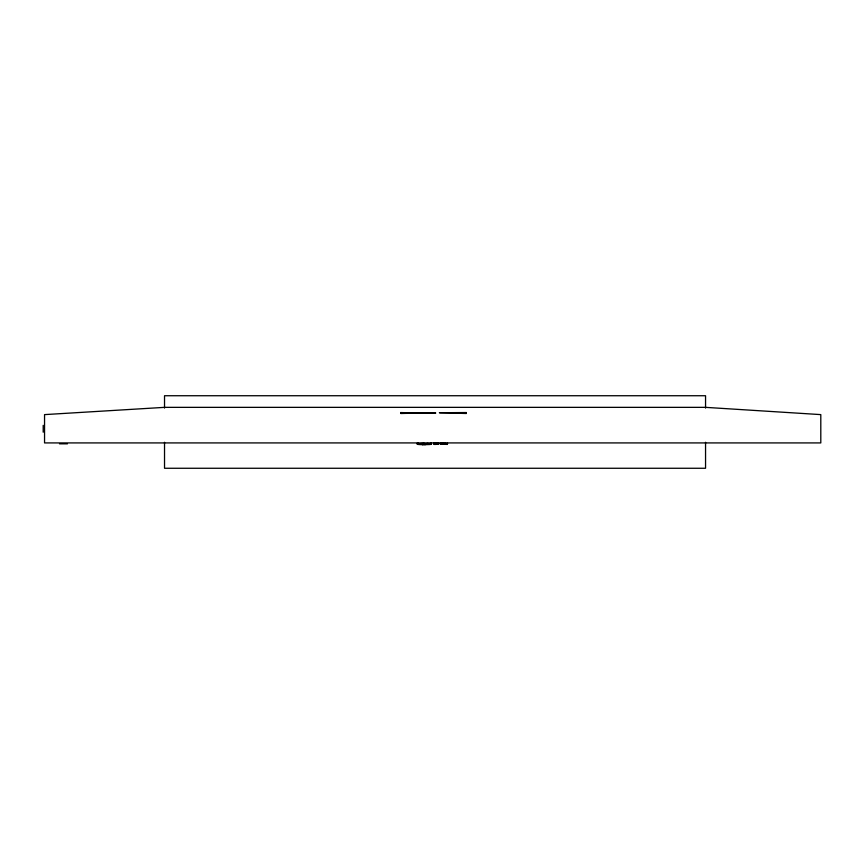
<?xml version="1.0" encoding="UTF-8"?>
<svg xmlns="http://www.w3.org/2000/svg" width="864" height="864" viewBox="0 0 864 864"><rect width="100%" height="100%" fill="white"/><g stroke="black" fill="none" stroke-linecap="round" stroke-linejoin="round"><path stroke-width="1.3" d="M440.251 443.264L447.336 443.61M428.771 443.815L430.628 444.15L426.73 444.204L430.628 443.75L429.775 443.513M418.792 443.513L417.938 443.75L425.736 444.614M419.44 443.945L418.684 444.15L420.325 444.452M422.064 444.344L422.842 444.366M430.51 443.092A7.29 0.54 0 0 1 429.365 443.74L419.202 443.74A7.29 0.54 0 0 1 418.057 443.092M424.289 443.34L418.684 443.75L420.325 444.053M424.289 443.74L417.938 444.15L424.289 444.571M425.736 444.215L422.345 444.388M438.534 443.167L435.953 443.167L435.953 444.409L433.955 444.409L433.955 443.048M427.086 443.794L429.883 444.15L425.369 443.621L424.57 444.355L424.57 443.567M433.955 443.61L435.953 443.61M59.486 443.826L67.468 443.826M433.955 443.848L438.534 443.848M447.466 443.826L446.267 443.826A18.608 1.382 0 0 0 443.34 443.848L440.143 444.128L447.336 444.409L447.336 443.351M424.57 443.956L426.665 443.567M435.953 443.966L438.534 443.966L438.534 443.048M445.684 444.15L447.336 444.15M422.42 444.679L429.365 444.539A7.29 0.54 0 0 0 429.365 443.772M421.114 444.172L422.842 444.344M422.647 444.614L419.202 444.539A7.29 0.54 0 0 1 419.202 443.772M427.086 443.394L429.883 443.75M705.553 408.089L705.553 395.734L164.527 395.734L164.527 408.089M705.553 442.282L705.553 468.266L164.527 468.266L164.527 442.282M447.466 443.027L447.466 444.096L443.869 444.096L443.869 443.297M446.267 443.999L442.098 444.139L445.684 444.344L445.684 443.351M443.34 443.61L443.34 444.409M43.2 425.347L43.2 432.205M425.758 413.024L400.723 413.435L435.758 413.024L400.572 412.603L425.758 413.024M164.527 407.354L44.55 414.612L44.55 442.919L820.8 442.919L820.8 414.612L705.553 407.354L164.527 407.354M466.29 412.549L439.366 412.733L466.29 413.5L466.29 412.549"/></g></svg>
